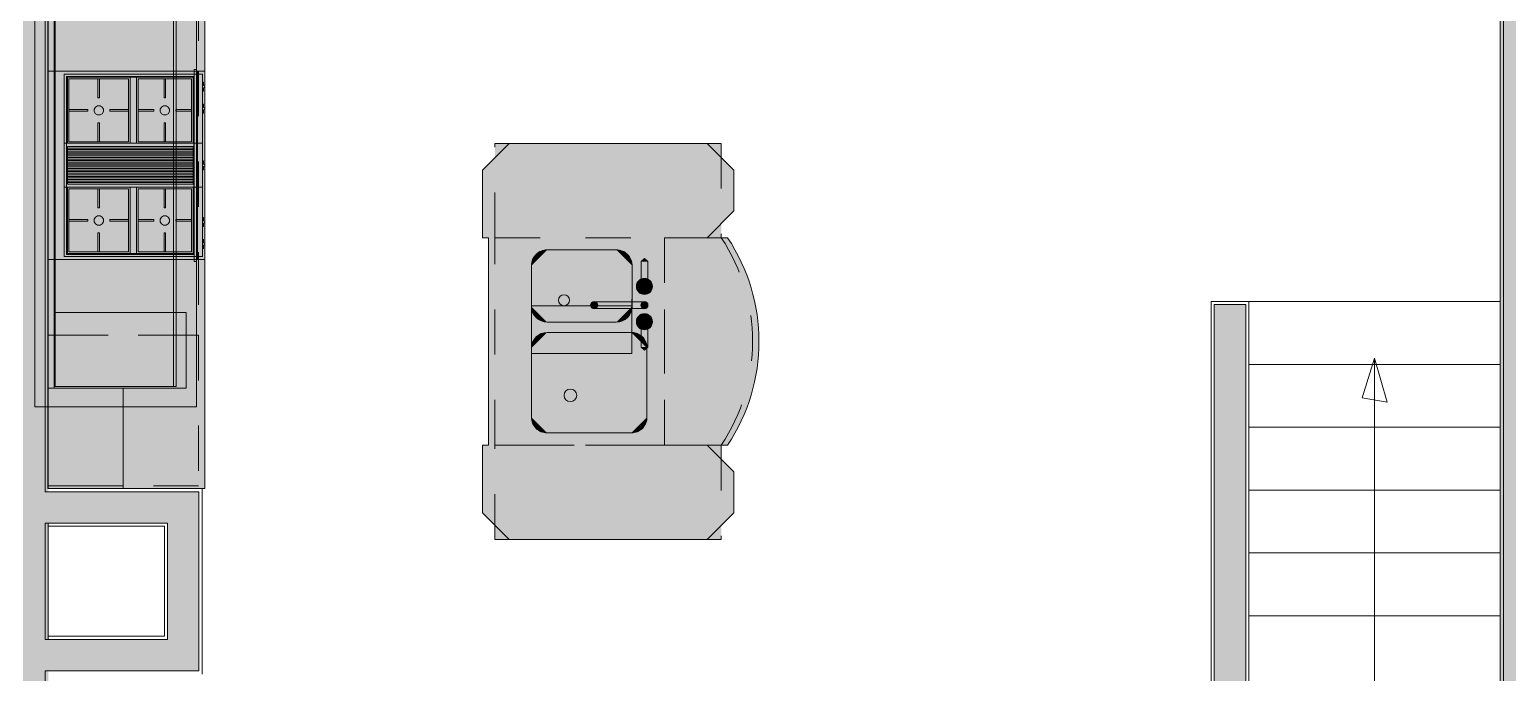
# Model space of a CAD drawing. Header units: inches. Extents: x 99 to 15695, y -7208 to 2559.
# Drawn here: x 8824.1 to 9059.3, y -4640 to -4537.7 of the extents above; entities that cross this region are included whole.
import ezdxf

# ---------------------------------------------------------------- set-up
doc = ezdxf.new("R2010")
doc.units = ezdxf.units.IN
doc.header["$LTSCALE"] = 96
doc.header["$MEASUREMENT"] = 0
doc.linetypes.add('Dot', pattern=[0.15, 0.075, -0.075])
for name, color, linetype, lineweight, true_color in [('Cabinets_  Base', 7, 'Dot', 5, 0xd4b6b5), ('Cabinets_ Countertops', 7, 'Continuous', 5, 0x804040), ('CAD_  Default', 7, 'Continuous', 18, 0x000000), ('Furniture_ Interior', 7, 'Continuous', 25, 0x8080c0), ('Millwork', 7, 'Continuous', 25, 0x008000), ('Moldings', 7, 'Continuous', 18, 0x804000), ('Stairs & Ramps_ Up_Down Arrows', 7, 'Continuous', 13, 0x000080)]:
    doc.layers.add(name, color=color, linetype=linetype, lineweight=lineweight, true_color=true_color)
for name, color, linetype, lineweight in [('Cabinets_  Wall', 252, 'Continuous', 5), ('Fixtures_ Interior', 231, 'Continuous', 0), ('Stairs & Ramps', 7, 'Continuous', 13), ('Walls_  Normal', 6, 'Continuous', 13)]:
    doc.layers.add(name, color=color, linetype=linetype, lineweight=lineweight)

# ---------------------------------------------------------------- blocks, each defined once
blk = doc.blocks.new('Plumbing_Sinks_Kitchen Sinks_With Fixtures_Undermount_Offset 32_ (undermount)')
at = {"layer": 'Fixtures_ Interior', "color": 17, "lineweight": 0, "true_color": 0x804040, "transparency": 33554687}
for points in [[(-14.37, 1.54), (-14.51, 2.01), (-14.56, 2.5), (-14.56, 15.87), (-14.51, 16.36), (-14.37, 16.83), (-14.14, 17.26), (-13.83, 17.64), (-13.45, 17.95), (-13.02, 18.18), (-12.55, 18.33), (-12.06, 18.37), (-1.06, 18.37), (-0.57, 18.33), (-0.11, 18.18), (0.33, 17.95), (0.71, 17.64), (1.02, 17.26), (1.25, 16.83), (1.39, 16.36), (1.44, 15.87), (1.44, 2.5), (1.39, 2.01), (1.25, 1.54), (1.02, 1.11), (0.71, 0.73), (0.33, 0.42), (-0.11, 0.19), (-0.57, 0.05), (-1.06, 0), (-12.06, 0), (-12.55, 0.05), (-13.02, 0.19), (-13.45, 0.42), (-13.83, 0.73), (-14.14, 1.11)], [(5.66, 15.99), (5.66, 0), (-1.91, 0), (-1.91, 15.99)], [(3.79, 0.73), (3.48, 1.11), (3.25, 1.54), (3.11, 2.01), (3.06, 2.5), (3.06, 13.5), (3.11, 13.99), (3.25, 14.46), (3.48, 14.89), (3.79, 15.27), (4.17, 15.58), (4.61, 15.81), (5.07, 15.95), (5.56, 16), (12.06, 16), (12.55, 15.95), (13.02, 15.81), (13.45, 15.58), (13.83, 15.27), (14.14, 14.89), (14.37, 14.46), (14.51, 13.99), (14.56, 13.5), (14.56, 2.5), (14.51, 2.01), (14.37, 1.54), (14.14, 1.11), (13.83, 0.73), (13.45, 0.42), (13.02, 0.19), (12.55, 0.05), (12.06, 0), (5.56, 0), (5.07, 0.05), (4.61, 0.19), (4.17, 0.42)]]:
    blk.add_lwpolyline(points, close=True, dxfattribs=at)
for points in [[(3.09, 18.49, -0.983051), (3.09, 17.46), (-0.91, 17.46), (-1.39, 17.98), (-0.91, 18.49)], [(5.23, 17.9, -1.1), (6.27, 17.9), (6.27, 9.96, -0.933333), (5.23, 9.96)], [(12.7, 18.49), (13.21, 17.98), (12.7, 17.46), (8.72, 17.46, -0.983051), (8.72, 18.49)]]:
    blk.add_lwpolyline(points, format="xyb", close=True, dxfattribs=at)
for centre, radius in [((3.13, 17.97), 1.28), ((8.75, 17.97), 1.28), ((5.77, 17.96), 0.575), ((5.76, 9.97), 0.582), ((-8.58, 6.2), 1), ((6.56, 5.17), 0.875)]:
    blk.add_circle(centre, radius, dxfattribs=at)
at = {"layer": 'Fixtures_ Interior', "color": 7, "lineweight": 0, "true_color": 0xffffff, "transparency": 33554687}
for points in [[(3.13, 19.25), (1.93, 18.41), (1.86, 17.97), (1.88, 18.2)], [(3.13, 19.25), (1.86, 17.97), (1.93, 17.54), (1.88, 17.75)], [(3.13, 19.25), (2.15, 18.8), (1.93, 18.41), (2.03, 18.61)], [(3.13, 19.25), (1.93, 17.54), (2.15, 17.15), (2.03, 17.34)], [(3.13, 19.25), (2.49, 19.08), (2.15, 18.8), (2.31, 18.95)], [(3.13, 19.25), (2.15, 17.15), (2.49, 16.87), (2.31, 17)], [(3.13, 19.25), (2.91, 19.23), (2.49, 19.08), (2.7, 19.17)], [(3.13, 19.25), (2.49, 16.87), (2.91, 16.72), (2.7, 16.77)], [(3.13, 19.25), (2.91, 16.72), (3.35, 16.72), (3.13, 16.7)], [(3.13, 19.25), (3.35, 16.72), (3.77, 16.87), (3.57, 16.77)], [(3.13, 19.25), (3.77, 16.87), (4.11, 17.15), (3.95, 17)], [(3.13, 19.25), (4.11, 17.15), (4.33, 17.54), (4.24, 17.34)], [(3.13, 19.25), (4.33, 17.54), (4.41, 17.97), (4.39, 17.75)], [(3.13, 19.25), (4.41, 17.97), (4.33, 18.41), (4.39, 18.2)], [(3.13, 19.25), (4.33, 18.41), (4.11, 18.8), (4.24, 18.61)], [(3.13, 19.25), (4.11, 18.8), (3.77, 19.08), (3.95, 18.95)], [(3.13, 19.25), (3.77, 19.08), (3.35, 19.23), (3.57, 19.17)], [(8.75, 19.26), (7.55, 18.41), (7.47, 17.97), (7.49, 18.2)], [(8.75, 19.26), (7.47, 17.97), (7.55, 17.54), (7.49, 17.75)], [(8.75, 19.26), (7.77, 18.8), (7.55, 18.41), (7.64, 18.62)], [(8.75, 19.26), (7.55, 17.54), (7.77, 17.15), (7.64, 17.33)], [(8.75, 19.26), (8.11, 19.08), (7.77, 18.8), (7.93, 18.96)], [(8.75, 19.26), (7.77, 17.15), (8.11, 16.87), (7.93, 16.99)], [(8.75, 19.26), (8.53, 19.24), (8.11, 19.08), (8.31, 19.18)], [(8.75, 19.26), (8.11, 16.87), (8.53, 16.71), (8.31, 16.77)], [(8.75, 19.26), (8.53, 16.71), (8.97, 16.71), (8.75, 16.69)], [(8.75, 19.26), (8.97, 16.71), (9.39, 16.87), (9.19, 16.77)], [(8.75, 19.26), (9.39, 16.87), (9.73, 17.15), (9.57, 16.99)], [(8.75, 19.26), (9.73, 17.15), (9.95, 17.54), (9.86, 17.33)], [(8.75, 19.26), (9.95, 17.54), (10.03, 17.97), (10.01, 17.75)], [(8.75, 19.26), (10.03, 17.97), (9.95, 18.41), (10.01, 18.2)], [(8.75, 19.26), (9.95, 18.41), (9.73, 18.8), (9.86, 18.62)], [(8.75, 19.26), (9.73, 18.8), (9.39, 19.08), (9.57, 18.96)], [(8.75, 19.26), (9.39, 19.08), (8.97, 19.24), (9.19, 19.18)], [(-12.06, 18.37), (-1.06, 18.37), (-12.06, 18.37), (-14.56, 15.87)], [(-1.06, 18.37), (1.44, 15.87), (-1.06, 18.37), (-14.56, 15.87)], [(-14.56, 15.87), (-13.02, 18.18), (-14.56, 15.87), (-12.06, 18.37)], [(-14.56, 15.87), (-13.83, 17.64), (-14.56, 15.87), (-13.02, 18.18)], [(-14.56, 15.87), (-14.14, 17.26), (-14.56, 15.87), (-13.83, 17.64)], [(-14.37, 16.83), (-14.14, 17.26), (-14.37, 16.83), (-14.56, 15.87)], [(-14.56, 15.87), (-14.51, 16.36), (-14.56, 15.87), (-14.37, 16.83)], [(-13.83, 17.64), (-13.45, 17.95), (-13.83, 17.64), (-13.02, 18.18)], [(-13.02, 18.18), (-12.55, 18.33), (-13.02, 18.18), (-12.06, 18.37)], [(-0.91, 17.46), (-1.39, 17.98), (-0.91, 17.46), (-0.91, 18.49)], [(-1.06, 18.37), (-0.57, 18.33), (-1.06, 18.37), (0.71, 17.64)], [(-1.06, 18.37), (0.71, 17.64), (-1.06, 18.37), (1.02, 17.26)], [(1.02, 17.26), (1.44, 15.87), (1.02, 17.26), (-1.06, 18.37)], [(3.09, 18.49), (3.09, 17.46), (3.09, 18.49), (-0.91, 17.46)], [(-0.91, 18.49), (3.09, 18.49), (-0.91, 18.49), (-0.91, 17.46)], [(-0.57, 18.33), (-0.11, 18.18), (-0.57, 18.33), (0.71, 17.64)], [(0.33, 17.95), (0.71, 17.64), (0.33, 17.95), (-0.11, 18.18)], [(1.02, 17.26), (1.25, 16.83), (1.02, 17.26), (1.39, 16.36)], [(1.39, 16.36), (1.44, 15.87), (1.39, 16.36), (1.02, 17.26)], [(3.15, 18.48), (3.09, 17.46), (3.15, 18.48), (3.09, 18.49)], [(3.28, 18.45), (3.09, 17.46), (3.28, 18.45), (3.15, 18.48)], [(3.34, 18.42), (3.09, 17.46), (3.34, 18.42), (3.28, 18.45)], [(3.39, 18.38), (3.09, 17.46), (3.39, 18.38), (3.34, 18.42)], [(3.44, 18.34), (3.09, 17.46), (3.44, 18.34), (3.39, 18.38)], [(3.49, 18.29), (3.09, 17.46), (3.49, 18.29), (3.44, 18.34)], [(3.49, 18.29), (3.52, 18.23), (3.49, 18.29), (3.09, 17.46)], [(3.52, 18.23), (3.55, 18.17), (3.52, 18.23), (3.09, 17.46)], [(3.55, 18.17), (3.58, 18.11), (3.55, 18.17), (3.09, 17.46)], [(3.59, 18.04), (3.09, 17.46), (3.59, 18.04), (3.58, 18.11)], [(3.59, 17.97), (3.09, 17.46), (3.59, 17.97), (3.59, 18.04)], [(3.59, 17.91), (3.09, 17.46), (3.59, 17.91), (3.59, 17.97)], [(3.59, 17.91), (3.58, 17.84), (3.59, 17.91), (3.09, 17.46)], [(3.58, 17.84), (3.55, 17.78), (3.58, 17.84), (3.09, 17.46)], [(3.55, 17.78), (3.52, 17.72), (3.55, 17.78), (3.09, 17.46)], [(3.49, 17.66), (3.09, 17.46), (3.49, 17.66), (3.52, 17.72)], [(3.44, 17.61), (3.09, 17.46), (3.44, 17.61), (3.49, 17.66)], [(3.39, 17.57), (3.09, 17.46), (3.39, 17.57), (3.44, 17.61)], [(3.34, 17.53), (3.09, 17.46), (3.34, 17.53), (3.39, 17.57)], [(3.28, 17.5), (3.09, 17.46), (3.28, 17.5), (3.34, 17.53)], [(3.21, 17.48), (3.09, 17.46), (3.21, 17.48), (3.28, 17.5)], [(3.15, 17.47), (3.09, 17.46), (3.15, 17.47), (3.21, 17.48)], [(3.15, 18.48), (3.21, 18.47), (3.15, 18.48), (3.28, 18.45)], [(5.77, 18.53), (5.23, 18.15), (5.19, 17.96), (5.2, 18.06)], [(5.77, 18.53), (5.19, 17.96), (5.23, 17.76), (5.2, 17.86)], [(5.77, 18.53), (5.33, 18.33), (5.23, 18.15), (5.27, 18.24)], [(5.77, 18.53), (5.23, 17.76), (5.33, 17.59), (5.27, 17.67)], [(5.23, 17.9), (5.61, 18.45), (5.23, 17.9), (5.68, 18.47)], [(5.23, 17.9), (5.68, 18.47), (5.23, 17.9), (5.82, 18.47)], [(5.82, 18.47), (6.27, 17.95), (5.82, 18.47), (5.23, 17.9)], [(5.3, 18.21), (5.61, 18.45), (5.3, 18.21), (5.23, 17.9)], [(5.27, 18.15), (5.3, 18.21), (5.27, 18.15), (5.23, 17.9)], [(5.23, 17.9), (5.24, 18.08), (5.23, 17.9), (5.27, 18.15)], [(5.23, 18.01), (5.24, 18.08), (5.23, 18.01), (5.23, 17.9)], [(5.23, 17.9), (5.23, 17.95), (5.23, 17.9), (5.23, 18.01)], [(5.23, 17.9), (6.27, 17.95), (5.23, 17.9), (6.27, 17.9)], [(6.27, 17.9), (6.27, 9.96), (6.27, 17.9), (5.23, 17.9)], [(6.27, 9.96), (5.23, 9.96), (6.27, 9.96), (5.23, 17.9)], [(5.33, 18.27), (5.61, 18.45), (5.33, 18.27), (5.3, 18.21)], [(5.77, 18.53), (5.48, 18.46), (5.33, 18.33), (5.4, 18.4)], [(5.77, 18.53), (5.33, 17.59), (5.48, 17.46), (5.4, 17.52)], [(5.33, 18.27), (5.43, 18.36), (5.33, 18.27), (5.61, 18.45)], [(5.33, 18.27), (5.38, 18.32), (5.33, 18.27), (5.43, 18.36)], [(5.49, 18.4), (5.61, 18.45), (5.49, 18.4), (5.43, 18.36)], [(5.77, 18.53), (5.67, 18.52), (5.48, 18.46), (5.57, 18.5)], [(5.77, 18.53), (5.48, 17.46), (5.67, 17.39), (5.57, 17.42)], [(5.55, 18.43), (5.61, 18.45), (5.55, 18.43), (5.49, 18.4)], [(5.77, 18.53), (5.67, 17.39), (5.87, 17.39), (5.77, 17.38)], [(5.68, 18.47), (5.75, 18.47), (5.68, 18.47), (5.82, 18.47)], [(5.77, 18.53), (5.87, 17.39), (6.05, 17.46), (5.96, 17.42)], [(5.77, 18.53), (6.05, 17.46), (6.21, 17.59), (6.14, 17.52)], [(5.77, 18.53), (6.21, 17.59), (6.31, 17.76), (6.26, 17.67)], [(5.77, 18.53), (6.31, 17.76), (6.34, 17.96), (6.33, 17.86)], [(5.77, 18.53), (6.34, 17.96), (6.31, 18.15), (6.33, 18.06)], [(5.77, 18.53), (6.31, 18.15), (6.21, 18.33), (6.26, 18.24)], [(5.77, 18.53), (6.21, 18.33), (6.05, 18.46), (6.14, 18.4)], [(5.77, 18.53), (6.05, 18.46), (5.87, 18.52), (5.96, 18.5)], [(5.82, 18.47), (5.88, 18.45), (5.82, 18.47), (6.07, 18.36)], [(6.07, 18.36), (6.2, 18.21), (6.07, 18.36), (5.82, 18.47)], [(5.82, 18.47), (6.2, 18.21), (5.82, 18.47), (6.23, 18.15)], [(6.23, 18.15), (6.27, 17.95), (6.23, 18.15), (5.82, 18.47)], [(5.95, 18.43), (6.01, 18.4), (5.95, 18.43), (5.88, 18.45)], [(5.88, 18.45), (6.01, 18.4), (5.88, 18.45), (6.07, 18.36)], [(6.07, 18.36), (6.12, 18.32), (6.07, 18.36), (6.16, 18.27)], [(6.16, 18.27), (6.2, 18.21), (6.16, 18.27), (6.07, 18.36)], [(6.23, 18.15), (6.25, 18.08), (6.23, 18.15), (6.27, 18.01)], [(6.27, 18.01), (6.27, 17.95), (6.27, 18.01), (6.23, 18.15)], [(8.22, 17.97), (8.42, 18.38), (8.22, 17.97), (8.72, 17.46)], [(8.29, 18.23), (8.42, 18.38), (8.29, 18.23), (8.22, 17.97)], [(8.22, 17.97), (8.24, 18.11), (8.22, 17.97), (8.29, 18.23)], [(8.22, 18.04), (8.24, 18.11), (8.22, 18.04), (8.22, 17.97)], [(8.22, 17.91), (8.22, 17.97), (8.22, 17.91), (8.24, 17.84)], [(8.67, 17.47), (8.22, 17.97), (8.67, 17.47), (8.72, 17.46)], [(8.29, 17.72), (8.24, 17.84), (8.29, 17.72), (8.22, 17.97)], [(8.67, 17.47), (8.29, 17.72), (8.67, 17.47), (8.22, 17.97)], [(8.26, 18.17), (8.29, 18.23), (8.26, 18.17), (8.24, 18.11)], [(8.26, 17.78), (8.24, 17.84), (8.26, 17.78), (8.29, 17.72)], [(8.29, 18.23), (8.37, 18.34), (8.29, 18.23), (8.42, 18.38)], [(8.33, 18.29), (8.37, 18.34), (8.33, 18.29), (8.29, 18.23)], [(8.42, 17.57), (8.29, 17.72), (8.42, 17.57), (8.67, 17.47)], [(8.33, 17.66), (8.29, 17.72), (8.33, 17.66), (8.37, 17.61)], [(8.37, 17.61), (8.29, 17.72), (8.37, 17.61), (8.42, 17.57)], [(8.54, 18.45), (8.67, 18.48), (8.54, 18.45), (8.42, 18.38)], [(8.42, 18.38), (8.67, 18.48), (8.42, 18.38), (8.72, 17.46)], [(8.42, 18.38), (8.48, 18.42), (8.42, 18.38), (8.54, 18.45)], [(8.54, 17.5), (8.48, 17.53), (8.54, 17.5), (8.42, 17.57)], [(8.67, 17.47), (8.54, 17.5), (8.67, 17.47), (8.42, 17.57)], [(8.54, 18.45), (8.6, 18.47), (8.54, 18.45), (8.67, 18.48)], [(8.6, 17.48), (8.54, 17.5), (8.6, 17.48), (8.67, 17.47)], [(8.72, 18.49), (8.72, 17.46), (8.72, 18.49), (8.67, 18.48)], [(12.7, 18.49), (12.7, 17.46), (12.7, 18.49), (8.72, 18.49)], [(8.72, 18.49), (12.7, 17.46), (8.72, 18.49), (8.72, 17.46)], [(13.21, 17.98), (12.7, 17.46), (13.21, 17.98), (12.7, 18.49)], [(-14.56, 15.87), (1.44, 15.87), (-14.56, 15.87), (-14.56, 2.5)], [(-14.56, 2.5), (1.44, 15.87), (-14.56, 2.5), (1.44, 2.5)], [(-1.91, 15.99), (5.66, 15.99), (-1.91, 15.99), (5.66, 0)], [(5.66, 0), (-1.91, 0), (5.66, 0), (-1.91, 15.99)], [(5.56, 16), (12.06, 16), (5.56, 16), (3.06, 13.5)], [(12.06, 16), (14.56, 13.5), (12.06, 16), (3.06, 13.5)], [(3.06, 13.5), (4.17, 15.58), (3.06, 13.5), (5.56, 16)], [(3.06, 13.5), (3.79, 15.27), (3.06, 13.5), (4.17, 15.58)], [(3.48, 14.89), (3.79, 15.27), (3.48, 14.89), (3.06, 13.5)], [(3.06, 13.5), (3.25, 14.46), (3.06, 13.5), (3.48, 14.89)], [(3.11, 13.99), (3.25, 14.46), (3.11, 13.99), (3.06, 13.5)], [(4.17, 15.58), (5.07, 15.95), (4.17, 15.58), (5.56, 16)], [(4.61, 15.81), (5.07, 15.95), (4.61, 15.81), (4.17, 15.58)], [(12.06, 16), (12.55, 15.95), (12.06, 16), (13.45, 15.58)], [(13.45, 15.58), (14.56, 13.5), (13.45, 15.58), (12.06, 16)], [(12.55, 15.95), (13.02, 15.81), (12.55, 15.95), (13.45, 15.58)], [(13.45, 15.58), (13.83, 15.27), (13.45, 15.58), (14.14, 14.89)], [(14.14, 14.89), (14.56, 13.5), (14.14, 14.89), (13.45, 15.58)], [(14.14, 14.89), (14.37, 14.46), (14.14, 14.89), (14.56, 13.5)], [(14.51, 13.99), (14.56, 13.5), (14.51, 13.99), (14.37, 14.46)], [(3.06, 13.5), (14.56, 13.5), (3.06, 13.5), (3.06, 2.5)], [(3.06, 2.5), (14.56, 13.5), (3.06, 2.5), (14.56, 2.5)], [(5.76, 10.55), (5.21, 10.16), (5.18, 9.97), (5.18, 10.07)], [(5.76, 10.55), (5.18, 9.97), (5.21, 9.77), (5.18, 9.86)], [(5.76, 10.55), (5.31, 10.34), (5.21, 10.16), (5.25, 10.26)], [(5.76, 10.55), (5.21, 9.77), (5.31, 9.59), (5.25, 9.67)], [(6.27, 9.96), (6.25, 9.86), (6.27, 9.96), (5.23, 9.96)], [(6.16, 9.68), (5.23, 9.96), (6.16, 9.68), (6.2, 9.73)], [(6.01, 9.54), (5.23, 9.96), (6.01, 9.54), (6.12, 9.62)], [(6.12, 9.62), (5.23, 9.96), (6.12, 9.62), (6.16, 9.68)], [(5.95, 9.51), (5.82, 9.48), (5.95, 9.51), (5.23, 9.96)], [(6.01, 9.54), (5.95, 9.51), (6.01, 9.54), (5.23, 9.96)], [(5.68, 9.48), (5.61, 9.49), (5.68, 9.48), (5.23, 9.96)], [(5.75, 9.47), (5.68, 9.48), (5.75, 9.47), (5.23, 9.96)], [(5.82, 9.48), (5.75, 9.47), (5.82, 9.48), (5.23, 9.96)], [(5.55, 9.51), (5.49, 9.54), (5.55, 9.51), (5.23, 9.96)], [(5.61, 9.49), (5.55, 9.51), (5.61, 9.49), (5.23, 9.96)], [(5.43, 9.58), (5.23, 9.96), (5.43, 9.58), (5.49, 9.54)], [(5.33, 9.68), (5.23, 9.96), (5.33, 9.68), (5.38, 9.62)], [(5.38, 9.62), (5.23, 9.96), (5.38, 9.62), (5.43, 9.58)], [(5.27, 9.79), (5.23, 9.96), (5.27, 9.79), (5.3, 9.73)], [(5.3, 9.73), (5.23, 9.96), (5.3, 9.73), (5.33, 9.68)], [(6.23, 9.79), (6.2, 9.73), (6.23, 9.79), (5.23, 9.96)], [(6.25, 9.86), (6.23, 9.79), (6.25, 9.86), (5.23, 9.96)], [(5.23, 9.92), (5.23, 9.96), (5.23, 9.92), (5.24, 9.86)], [(5.24, 9.86), (5.23, 9.96), (5.24, 9.86), (5.27, 9.79)], [(5.76, 10.55), (5.47, 10.47), (5.31, 10.34), (5.38, 10.41)], [(5.76, 10.55), (5.31, 9.59), (5.47, 9.46), (5.38, 9.52)], [(5.76, 10.55), (5.66, 10.54), (5.47, 10.47), (5.56, 10.51)], [(5.76, 10.55), (5.47, 9.46), (5.66, 9.39), (5.56, 9.42)], [(5.76, 10.55), (5.66, 9.39), (5.86, 9.39), (5.76, 9.38)], [(5.76, 10.55), (5.86, 9.39), (6.05, 9.46), (5.96, 9.42)], [(5.76, 10.55), (6.05, 9.46), (6.2, 9.59), (6.13, 9.52)], [(5.76, 10.55), (6.2, 9.59), (6.3, 9.77), (6.26, 9.67)], [(5.76, 10.55), (6.3, 9.77), (6.34, 9.97), (6.33, 9.86)], [(5.76, 10.55), (6.34, 9.97), (6.3, 10.16), (6.33, 10.07)], [(5.76, 10.55), (6.3, 10.16), (6.2, 10.34), (6.26, 10.26)], [(5.76, 10.55), (6.2, 10.34), (6.05, 10.47), (6.13, 10.41)], [(5.76, 10.55), (6.05, 10.47), (5.86, 10.54), (5.96, 10.51)], [(5.95, 9.51), (5.88, 9.49), (5.95, 9.51), (5.82, 9.48)], [(6.07, 9.58), (6.01, 9.54), (6.07, 9.58), (6.12, 9.62)], [(6.27, 9.92), (6.25, 9.86), (6.27, 9.92), (6.27, 9.96)], [(1.44, 2.5), (-12.06, 0), (1.44, 2.5), (-14.56, 2.5)], [(-14.51, 2.01), (-14.56, 2.5), (-14.51, 2.01), (-14.37, 1.54)], [(-14.37, 1.54), (-14.56, 2.5), (-14.37, 1.54), (-14.14, 1.11)], [(-14.56, 2.5), (-12.06, 0), (-14.56, 2.5), (-13.02, 0.19)], [(-14.14, 1.11), (-14.56, 2.5), (-14.14, 1.11), (-13.02, 0.19)], [(-1.06, 0), (-12.06, 0), (-1.06, 0), (1.44, 2.5)], [(1.44, 2.5), (-0.11, 0.19), (1.44, 2.5), (-1.06, 0)], [(1.44, 2.5), (1.39, 2.01), (1.44, 2.5), (-0.11, 0.19)], [(3.06, 2.5), (14.56, 2.5), (3.06, 2.5), (12.06, 0)], [(12.06, 0), (5.56, 0), (12.06, 0), (3.06, 2.5)], [(3.11, 2.01), (3.06, 2.5), (3.11, 2.01), (3.25, 1.54)], [(3.25, 1.54), (3.06, 2.5), (3.25, 1.54), (3.48, 1.11)], [(3.48, 1.11), (3.06, 2.5), (3.48, 1.11), (4.61, 0.19)], [(5.56, 0), (4.61, 0.19), (5.56, 0), (3.06, 2.5)], [(14.56, 2.5), (13.02, 0.19), (14.56, 2.5), (12.06, 0)], [(14.14, 1.11), (13.02, 0.19), (14.14, 1.11), (14.56, 2.5)], [(14.56, 2.5), (14.37, 1.54), (14.56, 2.5), (14.14, 1.11)], [(14.51, 2.01), (14.37, 1.54), (14.51, 2.01), (14.56, 2.5)], [(-13.02, 0.19), (-13.83, 0.73), (-13.02, 0.19), (-14.14, 1.11)], [(-13.45, 0.42), (-13.83, 0.73), (-13.45, 0.42), (-13.02, 0.19)], [(-12.55, 0.05), (-13.02, 0.19), (-12.55, 0.05), (-12.06, 0)], [(-0.11, 0.19), (-0.57, 0.05), (-0.11, 0.19), (-1.06, 0)], [(1.39, 2.01), (1.02, 1.11), (1.39, 2.01), (-0.11, 0.19)], [(1.02, 1.11), (0.71, 0.73), (1.02, 1.11), (-0.11, 0.19)], [(0.71, 0.73), (0.33, 0.42), (0.71, 0.73), (-0.11, 0.19)], [(1.25, 1.54), (1.02, 1.11), (1.25, 1.54), (1.39, 2.01)], [(3.79, 0.73), (3.48, 1.11), (3.79, 0.73), (4.61, 0.19)], [(3.79, 0.73), (4.61, 0.19), (3.79, 0.73), (4.17, 0.42)], [(5.07, 0.05), (4.61, 0.19), (5.07, 0.05), (5.56, 0)], [(13.02, 0.19), (12.55, 0.05), (13.02, 0.19), (12.06, 0)], [(13.83, 0.73), (13.02, 0.19), (13.83, 0.73), (14.14, 1.11)], [(13.45, 0.42), (13.02, 0.19), (13.45, 0.42), (13.83, 0.73)]]:
    blk.add_solid(points, dxfattribs=at)
blk = doc.blocks.new('Capitals & Sills_Arched_Arched Header')
at = {"layer": 'Millwork', "color": 96, "lineweight": 0, "true_color": 0x008000, "transparency": 33554687}
blk.add_lwpolyline([(-26, 4), (26, 4), (26, 0), (-26, 0)], close=True, dxfattribs=at)
at = {"layer": 'Millwork', "color": 7, "lineweight": 0, "true_color": 0xffffff, "transparency": 33554687}
for points in [[(26, 4), (26, 0), (26, 4), (-26, 4)], [(-26, 4), (26, 0), (-26, 4), (-26, 0)]]:
    blk.add_solid(points, dxfattribs=at)
blk = doc.blocks.new('Appliances_Cooktops_Standard Size_Gas (front panel)')
at = {"layer": 'Fixtures_ Interior', "color": 17, "lineweight": 0, "true_color": 0x804040, "transparency": 33554687}
for p, q in [((-0.889, 5.683), (-0.889, 0.095)), ((-0.698, 5.556), (-0.698, 0.476)), ((-0.635, 0.476), (-0.635, 5.556)), ((-0.571, 5.556), (-0.571, 0.476)), ((-0.508, 5.556), (-0.508, 0.476)), ((-0.444, 5.556), (-0.444, 0.476)), ((-0.381, 0.476), (-0.381, 5.556)), ((-0.317, 0.476), (-0.317, 5.556)), ((-0.254, 0.476), (-0.254, 5.556)), ((-0.19, 0.476), (-0.19, 5.556)), ((-0.127, 5.556), (-0.127, 0.476)), ((-0.063, 0.476), (-0.063, 5.556)), ((0, 5.556), (0, 0.476)), ((0.063, 0.476), (0.063, 5.556)), ((0.127, 0.476), (0.127, 5.556)), ((0.191, 5.556), (0.191, 0.476)), ((0.254, 0.476), (0.254, 5.556)), ((0.317, 0.476), (0.317, 5.556)), ((0.381, 5.556), (0.381, 0.476)), ((0.445, 0.476), (0.445, 5.556)), ((0.508, 5.556), (0.508, 0.476)), ((0.571, 0.476), (0.571, 5.556)), ((0.635, 0.476), (0.635, 5.556)), ((0.699, 5.556), (0.699, 0.476)), ((0.889, 0.095), (0.889, 5.683)), ((-0.889, 3.016), (-3.556, 3.016)), ((3.556, 3.016), (0.889, 3.016)), ((-3.556, 2.762), (-0.889, 2.762)), ((0.889, 2.762), (3.556, 2.762))]:
    blk.add_line(p, q, dxfattribs=at)
for points in [[(-3.683, 5.683), (3.683, 5.683), (3.683, 0.095), (-3.683, 0.095)], [(-3.492, 5.493), (-0.952, 5.493), (-0.952, 3.08), (-3.492, 3.08)], [(-0.762, 5.556), (0.762, 5.556), (0.762, 0.476), (-0.762, 0.476)], [(0.953, 5.493), (3.493, 5.493), (3.493, 3.08), (0.953, 3.08)], [(-2.4, 4.336), (-2.351, 4.421), (-2.265, 4.47), (-2.167, 4.47), (-2.081, 4.421), (-2.032, 4.336), (-2.032, 4.237), (-2.081, 4.152), (-2.167, 4.102), (-2.265, 4.102), (-2.351, 4.152), (-2.4, 4.237)], [(2.045, 4.237), (2.045, 4.336), (2.094, 4.421), (2.18, 4.47), (2.278, 4.47), (2.364, 4.421), (2.413, 4.336), (2.413, 4.237), (2.364, 4.152), (2.278, 4.102), (2.18, 4.102), (2.094, 4.152)], [(-3.492, 2.699), (-0.952, 2.699), (-0.952, 0.54), (-3.492, 0.54)], [(0.953, 2.699), (3.493, 2.699), (3.493, 0.54), (0.953, 0.54)], [(-2.4, 1.57), (-2.4, 1.669), (-2.351, 1.754), (-2.265, 1.803), (-2.167, 1.803), (-2.081, 1.754), (-2.032, 1.669), (-2.032, 1.57), (-2.081, 1.485), (-2.167, 1.435), (-2.265, 1.435), (-2.351, 1.485)], [(2.094, 1.485), (2.045, 1.57), (2.045, 1.669), (2.094, 1.754), (2.18, 1.803), (2.278, 1.803), (2.364, 1.754), (2.413, 1.669), (2.413, 1.57), (2.364, 1.485), (2.278, 1.435), (2.18, 1.435)]]:
    blk.add_lwpolyline(points, close=True, dxfattribs=at)
for points in [[(-0.889, 0.476), (-3.556, 0.476), (-3.556, 5.556), (-0.889, 5.556)], [(-2.191, 5.493), (-2.191, 4.731), (-2.254, 4.731), (-2.254, 5.493)], [(0.889, 5.556), (3.556, 5.556), (3.556, 0.476), (0.889, 0.476)], [(2.254, 5.493), (2.254, 4.731), (2.191, 4.731), (2.191, 5.493)], [(-3.492, 4.318), (-2.73, 4.318), (-2.73, 4.255), (-3.492, 4.255)], [(-0.952, 4.255), (-1.714, 4.255), (-1.714, 4.318), (-0.952, 4.318)], [(0.953, 4.318), (1.715, 4.318), (1.715, 4.255), (0.953, 4.255)], [(3.493, 4.255), (2.731, 4.255), (2.731, 4.318), (3.493, 4.318)], [(-2.254, 3.08), (-2.254, 3.842), (-2.191, 3.842), (-2.191, 3.08)], [(2.191, 3.08), (2.191, 3.842), (2.254, 3.842), (2.254, 3.08)], [(-2.191, 2.699), (-2.191, 2.064), (-2.254, 2.064), (-2.254, 2.699)], [(2.254, 2.699), (2.254, 2.064), (2.191, 2.064), (2.191, 2.699)], [(-3.492, 1.651), (-2.73, 1.651), (-2.73, 1.588), (-3.492, 1.588)], [(-0.952, 1.588), (-1.714, 1.588), (-1.714, 1.651), (-0.952, 1.651)], [(0.953, 1.651), (1.715, 1.651), (1.715, 1.588), (0.953, 1.588)], [(3.493, 1.588), (2.731, 1.588), (2.731, 1.651), (3.493, 1.651)], [(-2.254, 0.54), (-2.254, 1.175), (-2.191, 1.175), (-2.191, 0.54)], [(2.191, 0.54), (2.191, 1.175), (2.254, 1.175), (2.254, 0.54)], [(-2.991, 0.095), (-2.991, 0.063), (-3.126, 0.063), (-3.157, 0), (-3.193, 0), (-3.224, 0.063), (-3.359, 0.063), (-3.359, 0.095)], [(-2.102, 0.095), (-2.102, 0.063), (-2.237, 0.063), (-2.268, 0), (-2.304, 0), (-2.335, 0.063), (-2.47, 0.063), (-2.47, 0.095)], [(0.184, 0.095), (0.184, 0.063), (0.049, 0.063), (0.018, 0), (-0.018, 0), (-0.049, 0.063), (-0.184, 0.063), (-0.184, 0.095)], [(2.47, 0.095), (2.47, 0.063), (2.335, 0.063), (2.304, 0), (2.268, 0), (2.237, 0.063), (2.102, 0.063), (2.102, 0.095)], [(3.359, 0.095), (3.359, 0.063), (3.224, 0.063), (3.193, 0), (3.157, 0), (3.126, 0.063), (2.991, 0.063), (2.991, 0.095)]]:
    blk.add_lwpolyline(points, dxfattribs=at)
blk = doc.blocks.new('Kitchen Items_Cabinet Accessories_Decorative Trim_Valance (arch)')
at = {"layer": 'Furniture_ Interior', "color": 163, "lineweight": 0, "true_color": 0x8080c0, "transparency": 33554687}
for points in [[(-11.249998, 0), (-11.249998, 0.375), (11.249998, 0.375), (11.249998, 0)], [(10.999998, 0.5), (10.999998, 0.375), (-10.999998, 0.375), (-10.999998, 0.5)]]:
    blk.add_lwpolyline(points, close=True, dxfattribs=at)
at = {"layer": 'Furniture_ Interior', "color": 7, "lineweight": 0, "true_color": 0xffffff, "transparency": 33554687}
for points in [[(11.249998, 0), (-11.249998, 0), (11.249998, 0), (-11.249998, 0.375)], [(-11.249998, 0.375), (11.249998, 0.375), (-11.249998, 0.375), (11.249998, 0)], [(-10.999998, 0.5), (10.999998, 0.5), (-10.999998, 0.5), (10.999998, 0.375)], [(-10.999998, 0.5), (10.999998, 0.375), (-10.999998, 0.5), (-10.999998, 0.375)]]:
    blk.add_solid(points, dxfattribs=at)

msp = doc.modelspace()

# ---------------------------------------------------------------- linework, layer by layer
at = {"layer": 'Cabinets_  Base', "transparency": 33554687}
for p, q in [((8827.04, -4544.34), (8827.04, -4532.34)), ((8851.04, -4532.34), (8851.04, -4544.34)), ((8851.04, -4544.34), (8827.04, -4544.34)), ((8827.04, -4544.34), (8851.04, -4544.34)), ((8851.04, -4544.34), (8851.04, -4574.34)), ((8898.18, -4570.85), (8898.18, -4555.85)), ((8898.18, -4555.85), (8934.18, -4555.85)), ((8934.18, -4555.85), (8934.18, -4570.85)), ((8934.18, -4570.85), (8898.18, -4570.85)), ((8898.18, -4603.85), (8898.18, -4570.85)), ((8898.18, -4570.85), (8925.18, -4570.85)), ((8925.18, -4570.85), (8934.18, -4570.85)), ((8925.18, -4603.85), (8925.18, -4570.85)), ((8934.18, -4570.85), (8925.18, -4570.85)), ((8925.18, -4570.85), (8925.18, -4603.85)), ((8827.04, -4574.34), (8851.04, -4574.34)), ((8827.04, -4586.34), (8827.04, -4574.34)), ((8851.04, -4574.34), (8827.04, -4574.34)), ((8851.04, -4574.34), (8851.04, -4586.34)), ((8851.04, -4586.34), (8827.04, -4586.34)), ((8827.04, -4610.34), (8827.04, -4586.34)), ((8827.04, -4586.34), (8851.04, -4586.34)), ((8851.04, -4586.34), (8851.04, -4610.75)), ((8925.18, -4603.85), (8898.18, -4603.85)), ((8898.18, -4618.85), (8898.18, -4603.85)), ((8898.18, -4603.85), (8934.18, -4603.85)), ((8934.18, -4603.85), (8925.18, -4603.85)), ((8925.18, -4603.85), (8934.18, -4603.85)), ((8934.18, -4603.85), (8934.18, -4618.85)), ((8851.04, -4610.34), (8827.04, -4610.34)), ((8827.04, -4610.75), (8827.12, -4610.75)), ((8827.04, -4610.75), (8827.12, -4610.75)), ((8934.18, -4618.85), (8898.18, -4618.85))]:
    msp.add_line(p, q, dxfattribs=at)
for points in [[(8827.04, -4544.34), (8827.04, -4532.34), (8851.04, -4532.34), (8851.04, -4544.34)], [(8827.04, -4574.34), (8827.04, -4544.34), (8851.04, -4544.34), (8851.04, -4574.34)], [(8898.18, -4570.85), (8898.18, -4555.85), (8934.18, -4555.85), (8934.18, -4570.85)], [(8925.18, -4570.85), (8925.18, -4603.85), (8898.18, -4603.85), (8898.18, -4570.85)], [(8827.04, -4586.34), (8827.04, -4574.34), (8851.04, -4574.34), (8851.04, -4586.34)], [(8827.04, -4610.75), (8827.04, -4586.34), (8851.04, -4586.34), (8851.04, -4610.75)], [(8898.18, -4618.85), (8898.18, -4603.85), (8934.18, -4603.85), (8934.18, -4618.85)]]:
    msp.add_lwpolyline(points, close=True, dxfattribs=at)
msp.add_lwpolyline([(8925.18, -4603.85), (8925.18, -4570.85), (8934.18, -4570.85, -0.30303), (8934.18, -4603.85)], format="xyb", close=True, dxfattribs=at)
msp.add_arc((8909.46, -4587.35), 29.72, 326.2832, 33.7168, dxfattribs=at)
at = {"layer": 'Cabinets_  Base', "color": 252, "true_color": 0x949494, "transparency": 33554623}
for points in [[(8851.04, -4544.34), (8827.04, -4544.34), (8851.04, -4544.34), (8827.04, -4532.34)], [(8827.04, -4532.34), (8851.04, -4532.34), (8827.04, -4532.34), (8851.04, -4544.34)], [(8851.04, -4574.34), (8827.04, -4574.34), (8851.04, -4574.34), (8827.04, -4544.34)], [(8827.04, -4544.34), (8851.04, -4544.34), (8827.04, -4544.34), (8851.04, -4574.34)], [(8934.18, -4570.85), (8898.18, -4570.85), (8934.18, -4570.85), (8898.18, -4555.85)], [(8898.18, -4555.85), (8934.18, -4555.85), (8898.18, -4555.85), (8934.18, -4570.85)], [(8898.18, -4570.85), (8925.18, -4570.85), (8898.18, -4570.85), (8925.18, -4603.85)], [(8925.18, -4603.85), (8898.18, -4603.85), (8925.18, -4603.85), (8898.18, -4570.85)], [(8934.18, -4570.85), (8935.2, -4572.48), (8934.18, -4570.85), (8925.18, -4570.85)], [(8925.18, -4570.85), (8935.2, -4572.48), (8925.18, -4570.85), (8936.92, -4575.97)], [(8936.92, -4575.97), (8938.17, -4579.65), (8936.92, -4575.97), (8925.18, -4570.85)], [(8925.18, -4570.85), (8938.17, -4579.65), (8925.18, -4570.85), (8938.93, -4583.47)], [(8938.93, -4583.47), (8939.18, -4587.35), (8938.93, -4583.47), (8925.18, -4570.85)], [(8925.18, -4570.85), (8939.18, -4587.35), (8925.18, -4570.85), (8925.18, -4603.85)], [(8851.04, -4586.34), (8827.04, -4586.34), (8851.04, -4586.34), (8827.04, -4574.34)], [(8827.04, -4574.34), (8851.04, -4574.34), (8827.04, -4574.34), (8851.04, -4586.34)], [(8851.04, -4610.75), (8827.04, -4610.75), (8851.04, -4610.75), (8827.04, -4586.34)], [(8827.04, -4586.34), (8851.04, -4586.34), (8827.04, -4586.34), (8851.04, -4610.75)], [(8925.18, -4603.85), (8939.18, -4587.35), (8925.18, -4603.85), (8938.93, -4591.23)], [(8938.93, -4591.23), (8938.17, -4595.04), (8938.93, -4591.23), (8925.18, -4603.85)], [(8925.18, -4603.85), (8938.17, -4595.04), (8925.18, -4603.85), (8936.92, -4598.72)], [(8936.92, -4598.72), (8935.2, -4602.21), (8936.92, -4598.72), (8925.18, -4603.85)], [(8925.18, -4603.85), (8935.2, -4602.21), (8925.18, -4603.85), (8934.18, -4603.85)], [(8934.18, -4618.85), (8898.18, -4618.85), (8934.18, -4618.85), (8898.18, -4603.85)], [(8898.18, -4603.85), (8934.18, -4603.85), (8898.18, -4603.85), (8934.18, -4618.85)]]:
    msp.add_solid(points, dxfattribs=at)
at = {"layer": 'Cabinets_  Wall', "transparency": 33554687}
for p, q in [((8828.04, -4594.77), (8828.04, -4582.77)), ((8828.04, -4582.77), (8849.04, -4582.77)), ((8849.04, -4582.77), (8849.04, -4594.77)), ((8827.04, -4594.77), (8839.04, -4594.77)), ((8827.04, -4610.34), (8827.04, -4594.77)), ((8849.04, -4594.77), (8828.04, -4594.77)), ((8839.04, -4594.77), (8839.04, -4610.75)), ((8839.04, -4610.34), (8827.04, -4610.34)), ((8827.04, -4610.75), (8827.12, -4610.75)), ((8827.04, -4610.75), (8827.12, -4610.75))]:
    msp.add_line(p, q, dxfattribs=at)
for points in [[(8828.04, -4594.77), (8828.04, -4582.77), (8849.04, -4582.77), (8849.04, -4594.77)], [(8827.04, -4610.75), (8827.04, -4594.77), (8839.04, -4594.77), (8839.04, -4610.75)]]:
    msp.add_lwpolyline(points, close=True, dxfattribs=at)
at = {"layer": 'Cabinets_  Wall', "color": 252, "true_color": 0x949494, "transparency": 33554687}
for points in [[(8828.04, -4582.77), (8849.04, -4582.77), (8828.04, -4582.77), (8828.04, -4594.77)], [(8828.04, -4594.77), (8849.04, -4582.77), (8828.04, -4594.77), (8849.04, -4594.77)], [(8839.04, -4610.75), (8827.04, -4610.75), (8839.04, -4610.75), (8827.04, -4594.77)], [(8827.04, -4594.77), (8839.04, -4594.77), (8827.04, -4594.77), (8839.04, -4610.75)]]:
    msp.add_solid(points, dxfattribs=at)
at = {"layer": 'Cabinets_ Countertops', "transparency": 33554687}
for points in [[(8863.04, -4472.34), (8863.04, -4497.34), (8852.04, -4497.34), (8852.04, -4544.34), (8827.04, -4544.34), (8827.04, -4472.34)], [(8827.04, -4574.34), (8827.04, -4544.34), (8852.04, -4544.34), (8852.04, -4574.34)], [(8830.03, -4573.54), (8850.27, -4573.54), (8850.27, -4545.19), (8830.03, -4545.19)], [(8852.04, -4574.34), (8852.04, -4610.75), (8827.04, -4610.75), (8827.04, -4574.34)]]:
    msp.add_lwpolyline(points, close=True, dxfattribs=at)
for points in [[(8931.94, -4603.85), (8936.18, -4608.09), (8936.18, -4614.6), (8931.94, -4618.85), (8900.42, -4618.85), (8896.18, -4614.6), (8896.18, -4603.85), (8897.18, -4603.85), (8897.18, -4570.85), (8896.18, -4570.85), (8896.18, -4560.09), (8900.42, -4555.85), (8931.94, -4555.85), (8936.18, -4560.09), (8936.18, -4566.6), (8931.94, -4570.85), (8935.19, -4570.85, -0.302831), (8935.19, -4603.85)], [(8922.36, -4588.41, 0.414214), (8919.98, -4585.92), (8919.99, -4575.28, 0.414214), (8917.49, -4572.78), (8906.49, -4572.78, 0.414214), (8903.99, -4575.28), (8903.99, -4599.41, 0.414214), (8906.49, -4601.91), (8919.86, -4601.91, 0.414214), (8922.36, -4599.41)]]:
    msp.add_lwpolyline(points, format="xyb", close=True, dxfattribs=at)
at = {"layer": 'CAD_  Default', "transparency": 33554687}
for points in [[(8863.04, -4472.34), (8863.04, -4497.34), (8852.04, -4497.34), (8852.04, -4544.34), (8827.04, -4544.34), (8827.04, -4472.34)], [(8827.04, -4574.34), (8827.04, -4544.34), (8852.04, -4544.34), (8852.04, -4574.34)], [(8830.03, -4573.54), (8850.27, -4573.54), (8850.27, -4545.19), (8830.03, -4545.19)], [(8852.04, -4574.34), (8852.04, -4610.75), (8827.04, -4610.75), (8827.04, -4574.34)]]:
    msp.add_lwpolyline(points, close=True, dxfattribs=at)
for points in [[(8931.94, -4603.85), (8936.18, -4608.09), (8936.18, -4614.6), (8931.94, -4618.85), (8900.42, -4618.85), (8896.18, -4614.6), (8896.18, -4603.85), (8897.18, -4603.85), (8897.18, -4570.85), (8896.18, -4570.85), (8896.18, -4560.09), (8900.42, -4555.85), (8931.94, -4555.85), (8936.18, -4560.09), (8936.18, -4566.6), (8931.94, -4570.85), (8935.19, -4570.85, -0.302831), (8935.19, -4603.85)], [(8922.36, -4588.41, 0.414214), (8919.98, -4585.92), (8919.99, -4575.28, 0.414214), (8917.49, -4572.78), (8906.49, -4572.78, 0.414214), (8903.99, -4575.28), (8903.99, -4599.41, 0.414214), (8906.49, -4601.91), (8919.86, -4601.91, 0.414214), (8922.36, -4599.41)]]:
    msp.add_lwpolyline(points, format="xyb", close=True, dxfattribs=at)
at = {"layer": 'CAD_  Default', "color": 252, "true_color": 0x949494, "transparency": 33554623}
for points in [[(8827.04, -4472.34), (8852.04, -4497.34), (8827.04, -4472.34), (8827.04, -4544.34)], [(8852.04, -4497.34), (8852.04, -4544.34), (8852.04, -4497.34), (8827.04, -4544.34)], [(8827.04, -4544.34), (8852.04, -4544.34), (8827.04, -4544.34), (8830.03, -4545.19)], [(8830.03, -4545.19), (8852.04, -4544.34), (8830.03, -4545.19), (8850.27, -4545.19)], [(8852.04, -4544.34), (8852.04, -4574.34), (8852.04, -4544.34), (8850.27, -4545.19)], [(8852.04, -4574.34), (8850.27, -4573.54), (8852.04, -4574.34), (8850.27, -4545.19)], [(8896.18, -4560.09), (8900.42, -4555.85), (8896.18, -4560.09), (8906.16, -4572.8)], [(8931.94, -4555.85), (8917.49, -4572.78), (8931.94, -4555.85), (8900.42, -4555.85)], [(8900.42, -4555.85), (8917.49, -4572.78), (8900.42, -4555.85), (8906.49, -4572.78)], [(8900.42, -4555.85), (8906.49, -4572.78), (8900.42, -4555.85), (8906.16, -4572.8)], [(8917.82, -4572.8), (8917.49, -4572.78), (8917.82, -4572.8), (8931.94, -4555.85)], [(8931.94, -4555.85), (8918.14, -4572.87), (8931.94, -4555.85), (8917.82, -4572.8)], [(8918.45, -4572.97), (8918.14, -4572.87), (8918.45, -4572.97), (8931.94, -4555.85)], [(8931.94, -4555.85), (8918.74, -4573.12), (8931.94, -4555.85), (8918.45, -4572.97)], [(8931.94, -4570.85), (8918.74, -4573.12), (8931.94, -4570.85), (8931.94, -4555.85)], [(8931.94, -4555.85), (8936.18, -4560.09), (8931.94, -4555.85), (8931.94, -4570.85)], [(8896.18, -4570.85), (8896.18, -4560.09), (8896.18, -4570.85), (8897.18, -4570.85)], [(8906.16, -4572.8), (8905.84, -4572.87), (8906.16, -4572.8), (8896.18, -4560.09)], [(8896.18, -4560.09), (8905.84, -4572.87), (8896.18, -4560.09), (8897.18, -4570.85)], [(8936.18, -4560.09), (8936.18, -4566.6), (8936.18, -4560.09), (8931.94, -4570.85)], [(8897.18, -4570.85), (8905.84, -4572.87), (8897.18, -4570.85), (8905.53, -4572.97)], [(8905.53, -4572.97), (8905.24, -4573.12), (8905.53, -4572.97), (8897.18, -4570.85)], [(8897.18, -4570.85), (8905.24, -4573.12), (8897.18, -4570.85), (8904.97, -4573.3)], [(8897.18, -4570.85), (8904.97, -4573.3), (8897.18, -4570.85), (8904.72, -4573.52)], [(8904.72, -4573.52), (8904.51, -4573.76), (8904.72, -4573.52), (8897.18, -4570.85)], [(8904.51, -4573.76), (8897.18, -4571.41), (8904.51, -4573.76), (8897.18, -4570.85)], [(8897.18, -4603.28), (8897.18, -4571.41), (8897.18, -4603.28), (8903.99, -4575.28)], [(8904.32, -4574.03), (8897.18, -4571.41), (8904.32, -4574.03), (8904.51, -4573.76)], [(8904.32, -4574.03), (8904.18, -4574.33), (8904.32, -4574.03), (8897.18, -4571.41)], [(8904.07, -4574.64), (8897.18, -4571.41), (8904.07, -4574.64), (8904.18, -4574.33)], [(8904.07, -4574.64), (8904.01, -4574.96), (8904.07, -4574.64), (8897.18, -4571.41)], [(8903.99, -4575.28), (8897.18, -4571.41), (8903.99, -4575.28), (8904.01, -4574.96)], [(8919.01, -4573.3), (8918.74, -4573.12), (8919.01, -4573.3), (8931.94, -4570.85)], [(8931.94, -4570.85), (8919.26, -4573.52), (8931.94, -4570.85), (8919.01, -4573.3)], [(8919.47, -4573.76), (8919.26, -4573.52), (8919.47, -4573.76), (8931.94, -4570.85)], [(8931.94, -4570.85), (8919.65, -4574.03), (8931.94, -4570.85), (8919.47, -4573.76)], [(8919.8, -4574.33), (8919.65, -4574.03), (8919.8, -4574.33), (8931.94, -4570.85)], [(8931.94, -4570.85), (8919.9, -4574.64), (8931.94, -4570.85), (8919.8, -4574.33)], [(8919.97, -4574.96), (8919.9, -4574.64), (8919.97, -4574.96), (8931.94, -4570.85)], [(8931.94, -4570.85), (8919.99, -4575.28), (8931.94, -4570.85), (8919.97, -4574.96)], [(8931.94, -4570.85), (8921.65, -4586.63), (8931.94, -4570.85), (8919.99, -4575.28)], [(8931.94, -4570.85), (8938.61, -4577.81), (8931.94, -4570.85), (8921.65, -4586.63)], [(8937.74, -4575.54), (8938.61, -4577.81), (8937.74, -4575.54), (8931.94, -4570.85)], [(8931.94, -4570.85), (8935.19, -4570.85), (8931.94, -4570.85), (8935.46, -4571.26)], [(8935.46, -4571.26), (8936.68, -4573.35), (8935.46, -4571.26), (8931.94, -4570.85)], [(8931.94, -4570.85), (8936.68, -4573.35), (8931.94, -4570.85), (8937.74, -4575.54)], [(8852.04, -4574.34), (8827.04, -4574.34), (8852.04, -4574.34), (8830.03, -4573.54)], [(8827.04, -4574.34), (8852.04, -4574.34), (8827.04, -4574.34), (8852.04, -4610.75)], [(8827.04, -4574.34), (8852.04, -4610.75), (8827.04, -4574.34), (8827.04, -4610.75)], [(8830.03, -4573.54), (8850.27, -4573.54), (8830.03, -4573.54), (8852.04, -4574.34)], [(8903.99, -4575.28), (8903.99, -4599.41), (8903.99, -4575.28), (8897.18, -4603.28)], [(8919.98, -4585.92), (8919.99, -4575.28), (8919.98, -4585.92), (8920.25, -4585.94)], [(8921.65, -4586.63), (8921.41, -4586.42), (8921.65, -4586.63), (8919.99, -4575.28)], [(8921.15, -4586.25), (8919.99, -4575.28), (8921.15, -4586.25), (8921.41, -4586.42)], [(8921.15, -4586.25), (8920.86, -4586.1), (8921.15, -4586.25), (8919.99, -4575.28)], [(8920.56, -4586), (8919.99, -4575.28), (8920.56, -4586), (8920.86, -4586.1)], [(8920.56, -4586), (8920.25, -4585.94), (8920.56, -4586), (8919.99, -4575.28)], [(8938.61, -4577.81), (8921.86, -4586.87), (8938.61, -4577.81), (8921.65, -4586.63)], [(8939.29, -4580.13), (8921.86, -4586.87), (8939.29, -4580.13), (8938.61, -4577.81)], [(8922.04, -4587.14), (8921.86, -4586.87), (8922.04, -4587.14), (8939.29, -4580.13)], [(8939.29, -4580.13), (8922.18, -4587.42), (8939.29, -4580.13), (8922.04, -4587.14)], [(8922.18, -4587.42), (8939.29, -4580.13), (8922.18, -4587.42), (8939.79, -4582.51)], [(8922.28, -4587.72), (8922.18, -4587.42), (8922.28, -4587.72), (8939.79, -4582.51)], [(8922.28, -4587.72), (8939.79, -4582.51), (8922.28, -4587.72), (8940.08, -4584.92)], [(8922.34, -4588.04), (8922.28, -4587.72), (8922.34, -4588.04), (8940.08, -4584.92)], [(8940.08, -4584.92), (8940.18, -4587.35), (8940.08, -4584.92), (8922.34, -4588.04)], [(8922.36, -4588.36), (8922.34, -4588.04), (8922.36, -4588.36), (8940.18, -4587.35)], [(8940.08, -4589.77), (8922.36, -4588.36), (8940.08, -4589.77), (8940.18, -4587.35)], [(8940.08, -4589.77), (8922.36, -4588.41), (8940.08, -4589.77), (8922.36, -4588.36)], [(8939.79, -4592.18), (8922.36, -4588.41), (8939.79, -4592.18), (8940.08, -4589.77)], [(8939.79, -4592.18), (8939.29, -4594.56), (8939.79, -4592.18), (8922.36, -4588.41)], [(8922.36, -4599.41), (8922.36, -4588.41), (8922.36, -4599.41), (8938.61, -4596.89)], [(8938.61, -4596.89), (8922.36, -4588.41), (8938.61, -4596.89), (8939.29, -4594.56)], [(8937.74, -4599.15), (8922.36, -4599.41), (8937.74, -4599.15), (8938.61, -4596.89)], [(8904.01, -4599.73), (8897.18, -4603.28), (8904.01, -4599.73), (8903.99, -4599.41)], [(8904.01, -4599.73), (8904.07, -4600.05), (8904.01, -4599.73), (8897.18, -4603.28)], [(8904.18, -4600.36), (8897.18, -4603.28), (8904.18, -4600.36), (8904.07, -4600.05)], [(8904.18, -4600.36), (8904.32, -4600.66), (8904.18, -4600.36), (8897.18, -4603.28)], [(8904.51, -4600.93), (8897.18, -4603.28), (8904.51, -4600.93), (8904.32, -4600.66)], [(8904.51, -4600.93), (8904.72, -4601.18), (8904.51, -4600.93), (8897.18, -4603.85)], [(8897.18, -4603.85), (8897.18, -4603.28), (8897.18, -4603.85), (8904.51, -4600.93)], [(8931.94, -4603.85), (8921.63, -4601.18), (8931.94, -4603.85), (8921.85, -4600.93)], [(8921.85, -4600.93), (8922.03, -4600.66), (8921.85, -4600.93), (8931.94, -4603.85)], [(8931.94, -4603.85), (8922.03, -4600.66), (8931.94, -4603.85), (8922.17, -4600.36)], [(8922.17, -4600.36), (8922.28, -4600.05), (8922.17, -4600.36), (8931.94, -4603.85)], [(8931.94, -4603.85), (8922.28, -4600.05), (8931.94, -4603.85), (8922.34, -4599.73)], [(8922.36, -4599.41), (8931.94, -4603.85), (8922.36, -4599.41), (8922.34, -4599.73)], [(8931.94, -4603.85), (8922.36, -4599.41), (8931.94, -4603.85), (8937.74, -4599.15)], [(8937.74, -4599.15), (8936.68, -4601.34), (8937.74, -4599.15), (8931.94, -4603.85)], [(8897.18, -4603.85), (8905.84, -4601.82), (8897.18, -4603.85), (8896.18, -4614.6)], [(8896.18, -4614.6), (8905.84, -4601.82), (8896.18, -4614.6), (8906.16, -4601.89)], [(8900.42, -4618.85), (8896.18, -4614.6), (8900.42, -4618.85), (8906.16, -4601.89)], [(8897.18, -4603.85), (8904.72, -4601.18), (8897.18, -4603.85), (8904.97, -4601.39)], [(8904.97, -4601.39), (8905.24, -4601.57), (8904.97, -4601.39), (8897.18, -4603.85)], [(8897.18, -4603.85), (8905.24, -4601.57), (8897.18, -4603.85), (8905.53, -4601.72)], [(8905.53, -4601.72), (8905.84, -4601.82), (8905.53, -4601.72), (8897.18, -4603.85)], [(8900.42, -4618.85), (8906.16, -4601.89), (8900.42, -4618.85), (8906.49, -4601.91)], [(8906.49, -4601.91), (8919.86, -4601.91), (8906.49, -4601.91), (8900.42, -4618.85)], [(8900.42, -4618.85), (8919.86, -4601.91), (8900.42, -4618.85), (8931.94, -4618.85)], [(8931.94, -4618.85), (8919.86, -4601.91), (8931.94, -4618.85), (8920.19, -4601.89)], [(8920.19, -4601.89), (8920.51, -4601.82), (8920.19, -4601.89), (8931.94, -4618.85)], [(8931.94, -4618.85), (8920.51, -4601.82), (8931.94, -4618.85), (8920.82, -4601.72)], [(8920.82, -4601.72), (8921.11, -4601.57), (8920.82, -4601.72), (8931.94, -4603.85)], [(8931.94, -4603.85), (8931.94, -4618.85), (8931.94, -4603.85), (8920.82, -4601.72)], [(8931.94, -4603.85), (8921.11, -4601.57), (8931.94, -4603.85), (8921.39, -4601.39)], [(8921.39, -4601.39), (8921.63, -4601.18), (8921.39, -4601.39), (8931.94, -4603.85)], [(8931.94, -4603.85), (8936.68, -4601.34), (8931.94, -4603.85), (8935.19, -4603.85)], [(8896.18, -4603.85), (8897.18, -4603.85), (8896.18, -4603.85), (8896.18, -4614.6)], [(8936.18, -4608.09), (8936.18, -4614.6), (8936.18, -4608.09), (8931.94, -4603.85)], [(8931.94, -4603.85), (8936.18, -4614.6), (8931.94, -4603.85), (8931.94, -4618.85)]]:
    msp.add_solid(points, dxfattribs=at)
at = {"layer": 'Moldings', "transparency": 33554687}
msp.add_lwpolyline([(8828.24, -4522.95), (8828.24, -4594.53), (8847.45, -4594.53), (8847.45, -4522.95), (8828.24, -4522.95), (8827.86, -4522.58), (8824.99, -4519.7), (8850.7, -4519.7), (8850.7, -4597.78), (8824.99, -4597.78), (8824.99, -4519.7)], close=True, dxfattribs=at)
at = {"layer": 'Stairs & Ramps', "transparency": 33554687}
for p, q in [((9018.12, -4581), (9018.12, -4591)), ((9018.12, -4581), (9058.12, -4581)), ((9058.12, -4591), (9058.12, -4581)), ((9018.12, -4591), (9018.12, -4601)), ((9018.12, -4591), (9058.12, -4591)), ((9058.12, -4601), (9058.12, -4591)), ((9018.12, -4601), (9018.12, -4611)), ((9018.12, -4601), (9058.12, -4601)), ((9058.12, -4611), (9058.12, -4601)), ((9018.12, -4611), (9018.12, -4621)), ((9018.12, -4611), (9058.12, -4611)), ((9058.12, -4621), (9058.12, -4611)), ((9018.12, -4621), (9018.12, -4631)), ((9018.12, -4621), (9058.12, -4621)), ((9058.12, -4631), (9058.12, -4621)), ((9018.12, -4631), (9018.12, -4641)), ((9018.12, -4631), (9058.12, -4631)), ((9058.12, -4641), (9058.12, -4631))]:
    msp.add_line(p, q, dxfattribs=at)
at = {"layer": 'Stairs & Ramps_ Up_Down Arrows', "transparency": 33554687}
for p, q in [((9036.12, -4596.3), (9038.12, -4590)), ((9038.12, -4679), (9038.12, -4590)), ((9038.12, -4590), (9040.12, -4597)), ((9040.12, -4597), (9036.12, -4596.3))]:
    msp.add_line(p, q, dxfattribs=at)
at = {"layer": 'Walls_  Normal', "transparency": 33554687}
for p, q in [((9058.12, -4775), (9058.12, -4407)), ((9058.62, -4775.5), (9058.62, -4406.5)), ((8826.62, -4611.25), (8826.62, -4472.25)), ((8827.12, -4610.75), (8827.12, -4472.75)), ((9018.12, -4581), (9012.12, -4581)), ((9012.12, -4581), (9012.12, -4581.5)), ((9012.12, -4581.5), (9012.12, -4700.5)), ((9017.62, -4581.5), (9012.62, -4581.5)), ((9012.62, -4581.5), (9012.62, -4700.5)), ((9017.62, -4581.5), (9017.62, -4700.5)), ((9018.12, -4581.5), (9018.12, -4581)), ((9018.12, -4581.5), (9018.12, -4700.5)), ((8826.62, -4611.25), (8846.1, -4611.25)), ((8827.12, -4610.75), (8851.6, -4610.75)), ((8851.1, -4611.25), (8846.1, -4611.25)), ((8851.1, -4611.25), (8851.1, -4639.75)), ((8851.6, -4610.75), (8851.6, -4640.25)), ((8826.62, -4616.25), (8846.1, -4616.25)), ((8826.62, -4634.75), (8826.62, -4616.25)), ((8827.12, -4616.75), (8845.6, -4616.75)), ((8845.6, -4616.75), (8845.6, -4634.25)), ((8846.1, -4616.25), (8846.1, -4634.75)), ((8846.1, -4634.75), (8826.62, -4634.75)), ((8845.6, -4634.25), (8827.12, -4634.25)), ((8846.1, -4639.75), (8826.62, -4639.75)), ((8826.62, -4775.5), (8826.62, -4639.75)), ((8846.1, -4639.75), (8851.1, -4639.75))]:
    msp.add_line(p, q, dxfattribs=at)
at = {"layer": 'Walls_  Normal', "color": 236, "true_color": 0x7a003d, "transparency": 33554687}
msp.add_line((8827.12, -4634.75), (8827.12, -4616.25), dxfattribs=at)
at = {"layer": 'Walls_  Normal', "color": 252, "true_color": 0x949494, "transparency": 33554687}
for points in [[(8823.12, -4775.5), (8823.12, -4406.5), (8826.62, -4775.5), (8826.62, -4406.5)], [(9058.62, -4775.5), (9058.62, -4406.5), (9062.12, -4775.5), (9062.12, -4406.5)], [(9017.62, -4581.5), (9017.62, -4700.5), (9012.62, -4581.5), (9012.62, -4700.5)], [(8826.62, -4611.25), (8846.1, -4611.25), (8826.62, -4616.25), (8846.1, -4616.25)], [(8851.1, -4611.25), (8851.1, -4639.75), (8846.1, -4611.25), (8846.1, -4639.75)], [(8846.1, -4639.75), (8826.62, -4639.75), (8846.1, -4634.75), (8826.62, -4634.75)]]:
    msp.add_solid(points, dxfattribs=at)
at = {"layer": 'Walls_  Normal', "color": 236, "true_color": 0x7a003d, "transparency": 33554687}
for points in [[(9058.12, -4775.5), (9058.12, -4406.5), (9058.62, -4775.5), (9058.62, -4406.5)], [(8826.62, -4611.25), (8826.62, -4472.25), (8827.12, -4611.25), (8827.12, -4472.25)], [(8826.62, -4634.75), (8826.62, -4616.25), (8827.12, -4634.75), (8827.12, -4616.25)], [(8826.62, -4775.5), (8826.62, -4639.75), (8827.12, -4775.5), (8827.12, -4639.75)]]:
    msp.add_solid(points, dxfattribs=at)

# ---------------------------------------------------------------- block references
at = {"layer": 'Fixtures_ Interior', "transparency": 33554687, "xscale": -3.938678414096916, "yscale": 3.938678414096916, "zscale": 3.938678414096916, "rotation": 89.99999999999993}
msp.add_blockref('Appliances_Cooktops_Standard Size_Gas (front panel)', (8852.04, -4559.34), dxfattribs=at)
at = {"layer": 'Fixtures_ Interior', "transparency": 33554687, "xscale": -1, "rotation": 269.9999999999999}
msp.add_blockref('Plumbing_Sinks_Kitchen Sinks_With Fixtures_Undermount_Offset 32_ (undermount)', (8903.99, -4587.35), dxfattribs=at)
at = {"layer": 'Furniture_ Interior', "transparency": 33554687, "xscale": -1.355555534362793, "rotation": 269.9999999999999}
msp.add_blockref('Kitchen Items_Cabinet Accessories_Decorative Trim_Valance (arch)', (8850.34, -4559.37), dxfattribs=at)
at = {"layer": 'Millwork', "transparency": 33554687, "xscale": -1.365384578704834, "yscale": 4.75, "rotation": 89.99999999999993}
msp.add_blockref('Capitals & Sills_Arched_Arched Header', (8847.04, -4559.03), dxfattribs=at)

doc.saveas('drawing.dxf')
